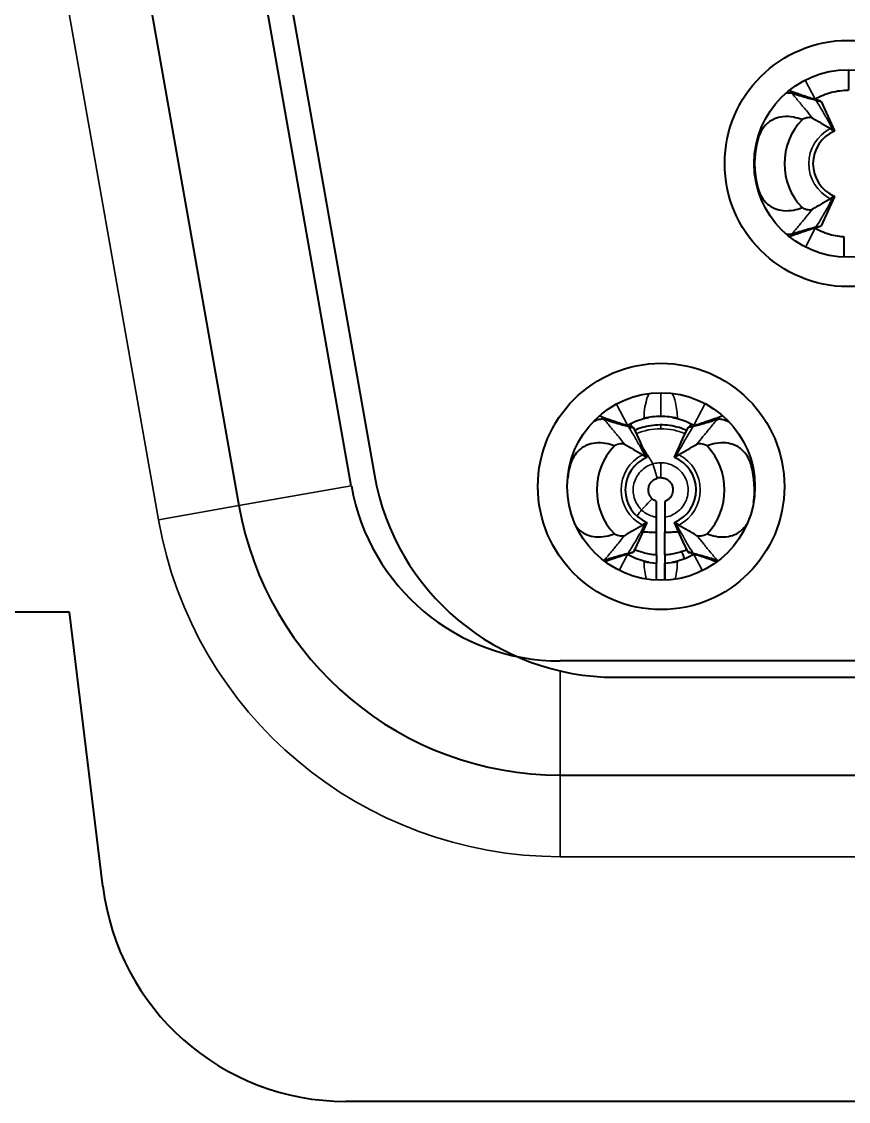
# Model space of a CAD drawing. Header units: millimetres. Extents: x 0 to 1682, y 0 to 1188.
# Drawn here: x 1328.15 to 1333.22, y 445.75 to 452.37 of the extents above; entities that cross this region are included whole.
import ezdxf

# ---------------------------------------------------------------- set-up
doc = ezdxf.new("R2010")
doc.units = ezdxf.units.MM
doc.header["$LTSCALE"] = 2
doc.layers.add('가시적인 것(ISO)', color=3, linetype='Continuous', lineweight=40)
doc.layers.add('가시적인 좁은 것(ISO)', color=3, linetype='Continuous', lineweight=35)

msp = doc.modelspace()

# ---------------------------------------------------------------- linework, layer by layer
at = {"layer": '가시적인 것(ISO)'}
for p, q in [((1330.1736, 449.5193), (1329.5565, 453.0193)), ((1328.8671, 452.8978), (1329.4843, 449.3978)), ((1329.7245, 452.9346), (1330.3152, 449.5846)), ((1333.219, 452.07), (1333.219, 451.9447)), ((1332.044, 449.0949), (1332.044, 449.2348)), ((1332.094, 449.0949), (1332.094, 449.2349)), ((1332.044, 449.0949), (1332.044, 449.0448)), ((1332.044, 448.9407), (1332.044, 449.0448)), ((1332.094, 448.9405), (1332.094, 449.0448)), ((1328.4465, 448.7451), (1324.5117, 448.7451)), ((1328.6512, 447.0638), (1328.4465, 448.7451)), ((1342.5496, 448.4451), (1331.4539, 448.4451)), ((1331.7924, 448.3451), (1342.211, 448.3451)), ((1331.4539, 447.7451), (1342.5496, 447.7451)), ((1343.8833, 445.7451), (1330.1402, 445.7451))]:
    msp.add_line(p, q, dxfattribs=at)
for centre, radius in [((1333.2167, 451.4951), 0.755), ((1333.2167, 451.4951), 0.575), ((1332.0717, 449.5151), 0.755), ((1332.0717, 449.5151), 0.575)]:
    msp.add_circle(centre, radius, dxfattribs=at)
for centre, radius, start, end in [((1333.219, 451.4941), 0.3916, 136.48076, 223.51972), ((1333.219, 451.4941), 0.2168, 113.21546, 246.78348), ((1333.219, 451.4941), 0.5744, 164.99313, 195.00725), ((1332.069, 449.4941), 0.45, 90, 103.17824), ((1332.069, 449.4941), 0.45, 76.82176, 90), ((1332.069, 449.4941), 0.3916, 136.48076, 223.51972), ((1332.069, 449.4941), 0.3916, 316.48075, 43.51972), ((1332.069, 449.4941), 0.5744, 164.99313, 173.22531), ((1332.069, 449.4941), 0.2168, 113.21546, 246.78348), ((1332.069, 449.4941), 0.2168, 293.21545, 66.78385), ((1332.069, 449.4941), 0.5744, 352.10978, 15.00725), ((1331.7924, 449.8451), 1.5, 190, 270), ((1331.4539, 449.7451), 1.3, 190, 270), ((1331.4539, 449.7451), 2, 190, 270), ((1332.069, 449.4941), 0.45, 256.82176, 266.81526), ((1332.069, 449.4941), 0.45, 273.18474, 283.17824), ((1330.1402, 447.2451), 1.5, 186.94098, 270)]:
    msp.add_arc(centre, radius, start, end, dxfattribs=at)
for centre, major_axis, ratio, start_param, end_param in [((1332.5959, 451.5634), (-0.463, -0.2959), 0.288484, 3.394771, 3.408064), ((1332.5753, 451.6593), (-0.4764, -0.2156), 0.090673, 3.19962, 3.25302), ((1332.5741, 451.4412), (-0.4848, 0.3124), 0.282261, 2.882487, 2.895488), ((1332.5754, 451.3289), (-0.4763, 0.2155), 0.090718, 3.030103, 3.083581), ((1331.4459, 449.5634), (-0.463, -0.2959), 0.288481, 3.394768, 3.408061), ((1331.4253, 449.6593), (-0.4764, -0.2156), 0.090673, 3.19962, 3.25302), ((1332.7127, 449.6594), (-0.4763, 0.2155), 0.09072, 6.171688, 6.225172), ((1332.7141, 449.5469), (-0.4849, 0.3125), 0.282241, 6.024104, 6.037106), ((1332.0691, 449.4922), (0.0022, -0.0768), 0.987445, 3.113519, 3.4016), ((1331.4241, 449.4412), (-0.4848, 0.3124), 0.282262, 2.882486, 2.895487), ((1331.4254, 449.3289), (-0.4763, 0.2155), 0.090718, 3.030103, 3.083581), ((1332.7128, 449.329), (-0.4764, -0.2156), 0.090678, 0.058025, 0.111435), ((1332.6892, 449.4226), (-0.46, -0.2936), 0.289372, 0.254197, 0.267539)]:
    msp.add_ellipse(centre, major_axis=major_axis, ratio=ratio, start_param=start_param, end_param=end_param, dxfattribs=at)
for points, knots in [([(1332.8358, 451.9258), (1332.841, 451.9272), (1332.8459, 451.9281), (1332.8589, 451.9296), (1332.8661, 451.9291), (1332.8718, 451.9273)], [-0.009302568, -0.009302568, -0.009302568, -0.009302568, -0.006071666, -0.006071666, -0.000001, -0.000001, -0.000001, -0.000001]), ([(1333.0466, 451.8783), (1333.0229, 451.8845), (1333.0013, 451.891), (1332.9615, 451.9038), (1332.9411, 451.9107), (1332.899, 451.9254), (1332.8765, 451.9336), (1332.8547, 451.9418)], [0.000001, 0.000001, 0.000001, 0.000001, 0.0588699, 0.0588699, 0.1213777, 0.1213777, 0.192838, 0.192838, 0.192838, 0.192838]), ([(1332.8718, 451.9273), (1332.8953, 451.9197), (1332.9204, 451.9118), (1332.9577, 451.9008), (1332.9701, 451.8973), (1332.9944, 451.8906), (1333.0072, 451.8872), (1333.0201, 451.884)], [0.000001, 0.000001, 0.000001, 0.000001, 0.02510025, 0.02510025, 0.03680794, 0.03680794, 0.04760817, 0.04760817, 0.04760817, 0.04760817]), ([(1333.015, 451.8901), (1333.0313, 451.8995), (1333.0481, 451.9076), (1333.0649, 451.9145), (1333.0818, 451.9214), (1333.0988, 451.927), (1333.1159, 451.9315), (1333.133, 451.9359), (1333.1502, 451.9392), (1333.1674, 451.9414), (1333.1846, 451.9436), (1333.2019, 451.9447), (1333.219, 451.9447)], [0, 0, 0, 0, 0.25, 0.25, 0.25, 0.5, 0.5, 0.5, 0.75, 0.75, 0.75, 1, 1, 1, 1]), ([(1333.0228, 451.8833), (1333.0432, 451.8777), (1333.0526, 451.8743), (1333.0509, 451.8762), (1333.0505, 451.8765), (1333.0498, 451.877)], [0.000001, 0.000001, 0.000001, 0.000001, 0.01769583, 0.01769583, 0.02027831, 0.02027831, 0.02027831, 0.02027831]), ([(1332.9351, 451.7638), (1332.918, 451.7704), (1332.9001, 451.7756), (1332.8608, 451.7825), (1332.8391, 451.7837), (1332.8001, 451.7794), (1332.783, 451.7752), (1332.7561, 451.7638), (1332.7461, 451.7584), (1332.7273, 451.7453), (1332.7186, 451.7379), (1332.6986, 451.7166), (1332.6886, 451.702), (1332.6736, 451.6722), (1332.6682, 451.6577), (1332.6642, 451.6428)], [0.000001, 0.000001, 0.000001, 0.000001, 0.00626223, 0.00626223, 0.01343841, 0.01343841, 0.01913464, 0.01913464, 0.02272973, 0.02272973, 0.02626393, 0.02626393, 0.03167014, 0.03167014, 0.03630667, 0.03630667, 0.03630667, 0.03630667]), ([(1332.999, 451.7728), (1332.9924, 451.7764), (1332.9829, 451.7776), (1332.9606, 451.7743), (1332.9484, 451.7704), (1332.9351, 451.7638)], [0.000001, 0.000001, 0.000001, 0.000001, 0.00832328, 0.00832328, 0.01574209, 0.01574209, 0.01574209, 0.01574209]), ([(1332.999, 451.7728), (1333.0169, 451.763), (1333.035, 451.7527), (1333.0726, 451.7309), (1333.0902, 451.7208), (1333.108, 451.7094)], [0.000001, 0.000001, 0.000001, 0.000001, 0.02267265, 0.02267265, 0.04797339, 0.04797339, 0.04797339, 0.04797339]), ([(1333.108, 451.7094), (1333.1109, 451.7075), (1333.1137, 451.7059), (1333.119, 451.703), (1333.1216, 451.7017), (1333.124, 451.7007)], [-0.007255096, -0.007255096, -0.007255096, -0.007255096, -0.003632959, -0.003632959, -0.000001, -0.000001, -0.000001, -0.000001]), ([(1333.1339, 451.6935), (1333.1348, 451.6941), (1333.1344, 451.695), (1333.1327, 451.6962), (1333.1311, 451.6975), (1333.1282, 451.699), (1333.124, 451.7007)], [0, 0, 0, 0, 0.5, 0.5, 0.5, 1, 1, 1, 1]), ([(1332.6642, 451.3454), (1332.6685, 451.3295), (1332.6743, 451.3141), (1332.6899, 451.2842), (1332.6998, 451.2701), (1332.7196, 451.2495), (1332.7283, 451.2421), (1332.7471, 451.2292), (1332.7572, 451.2238), (1332.7846, 451.2125), (1332.8022, 451.2084), (1332.8411, 451.2046), (1332.8624, 451.2059), (1332.9008, 451.2129), (1332.9183, 451.218), (1332.9351, 451.2244)], [0.000001, 0.000001, 0.000001, 0.000001, 0.00492376, 0.00492376, 0.01016888, 0.01016888, 0.01366516, 0.01366516, 0.01727295, 0.01727295, 0.02310028, 0.02310028, 0.0300965, 0.0300965, 0.03622826, 0.03622826, 0.03622826, 0.03622826]), ([(1333.124, 451.2875), (1333.1216, 451.2865), (1333.119, 451.2852), (1333.1137, 451.2823), (1333.1109, 451.2807), (1333.108, 451.2788)], [-0.007253637, -0.007253637, -0.007253637, -0.007253637, -0.003622384, -0.003622384, -0.000001, -0.000001, -0.000001, -0.000001]), ([(1333.124, 451.2875), (1333.1282, 451.2892), (1333.1311, 451.2907), (1333.1327, 451.292), (1333.1344, 451.2932), (1333.1348, 451.2941), (1333.1339, 451.2947)], [0, 0, 0, 0, 0.5, 0.5, 0.5, 1, 1, 1, 1]), ([(1332.9351, 451.2244), (1332.9483, 451.2179), (1332.9605, 451.214), (1332.9828, 451.2106), (1332.9924, 451.2118), (1332.999, 451.2154)], [0.000001, 0.000001, 0.000001, 0.000001, 0.00737626, 0.00737626, 0.01570945, 0.01570945, 0.01570945, 0.01570945]), ([(1333.108, 451.2788), (1333.0903, 451.2675), (1333.0725, 451.2573), (1333.0351, 451.2355), (1333.017, 451.2252), (1332.999, 451.2154)], [0.000001, 0.000001, 0.000001, 0.000001, 0.02202179, 0.02202179, 0.04195434, 0.04195434, 0.04195434, 0.04195434]), ([(1332.8563, 451.047), (1332.8777, 451.055), (1332.8997, 451.063), (1332.9412, 451.0776), (1332.9616, 451.0845), (1333.0014, 451.0972), (1333.023, 451.1037), (1333.0466, 451.1099)], [0.06425, 0.06425, 0.06425, 0.06425, 0.1360095, 0.1360095, 0.2001654, 0.2001654, 0.2604816, 0.2604816, 0.2604816, 0.2604816]), ([(1333.0201, 451.1042), (1333.0072, 451.101), (1332.9945, 451.0976), (1332.9702, 451.0909), (1332.9579, 451.0874), (1332.9205, 451.0764), (1332.8954, 451.0686), (1332.8718, 451.061)], [0.000001, 0.000001, 0.000001, 0.000001, 0.01087239, 0.01087239, 0.02267253, 0.02267253, 0.04807062, 0.04807062, 0.04807062, 0.04807062]), ([(1333.1941, 451.0443), (1333.1852, 451.0448), (1333.1763, 451.0456), (1333.1674, 451.0468), (1333.1501, 451.049), (1333.133, 451.0523), (1333.1159, 451.0567), (1333.0988, 451.0612), (1333.0818, 451.0668), (1333.0649, 451.0737), (1333.0481, 451.0806), (1333.0313, 451.0887), (1333.015, 451.0981)], [0.0000003, 0.0000003, 0.0000003, 0.0000003, 0.146665, 0.146665, 0.146665, 0.43111, 0.43111, 0.43111, 0.715555, 0.715555, 0.715555, 1, 1, 1, 1]), ([(1333.0228, 451.1049), (1333.0432, 451.1106), (1333.0526, 451.1139), (1333.0509, 451.112), (1333.0505, 451.1117), (1333.0498, 451.1112)], [-0.02032757, -0.02032757, -0.02032757, -0.02032757, -0.00261135, -0.00261135, -0.000001, -0.000001, -0.000001, -0.000001]), ([(1332.8718, 451.061), (1332.866, 451.0591), (1332.8588, 451.0586), (1332.8467, 451.06), (1332.8429, 451.0607), (1332.8389, 451.0617)], [-0.04812161, -0.04812161, -0.04812161, -0.04812161, -0.042003663, -0.042003663, -0.03943709, -0.03943709, -0.03943709, -0.03943709]), ([(1333.194, 450.9205), (1333.194, 450.94), (1333.1941, 450.9816), (1333.194, 451.0226), (1333.194, 451.0442)], [0.374824, 0.374824, 0.374824, 0.374824, 0.6666667, 0.9999916, 0.9999916, 0.9999916, 0.9999916]), ([(1331.6598, 449.9163), (1331.6631, 449.9177), (1331.6663, 449.9191), (1331.6809, 449.9249), (1331.6913, 449.9276), (1331.7089, 449.9296), (1331.7161, 449.9291), (1331.7218, 449.9273)], [-0.01429231, -0.01429231, -0.01429231, -0.01429231, -0.0125463, -0.0125463, -0.00607167, -0.00607167, -0.000001, -0.000001, -0.000001, -0.000001]), ([(1331.8966, 449.8783), (1331.8729, 449.8845), (1331.8513, 449.891), (1331.8115, 449.9038), (1331.7911, 449.9107), (1331.7446, 449.927), (1331.7176, 449.9369), (1331.6918, 449.9467)], [0.000001, 0.000001, 0.000001, 0.000001, 0.0588699, 0.0588699, 0.1213777, 0.1213777, 0.2070436, 0.2070436, 0.2070436, 0.2070436]), ([(1331.7218, 449.9273), (1331.7453, 449.9197), (1331.7704, 449.9118), (1331.8077, 449.9008), (1331.8201, 449.8973), (1331.8444, 449.8906), (1331.8572, 449.8872), (1331.8701, 449.884)], [0.000001, 0.000001, 0.000001, 0.000001, 0.02510025, 0.02510025, 0.03680794, 0.03680794, 0.04760817, 0.04760817, 0.04760817, 0.04760817]), ([(1331.865, 449.8901), (1331.8813, 449.8995), (1331.8981, 449.9076), (1331.9149, 449.9145), (1331.9318, 449.9214), (1331.9488, 449.927), (1331.9659, 449.9315), (1331.976, 449.9341), (1331.9861, 449.9363), (1331.9962, 449.9382)], [0, 0, 0, 0, 0.25, 0.25, 0.25, 0.5, 0.5, 0.5, 0.6474893, 0.6474893, 0.6474893, 0.6474893]), ([(1331.9086, 449.8605), (1331.9383, 449.8735), (1331.9716, 449.8839), (1332.0465, 449.8953), (1332.0847, 449.8956), (1332.1665, 449.8846), (1332.2027, 449.8723), (1332.2295, 449.8605)], [0.00074803, 0.00074803, 0.00074803, 0.00074803, 0.01038667, 0.01038667, 0.01998416, 0.01998416, 0.03136891, 0.03136891, 0.03136891, 0.03136891]), ([(1332.1419, 449.9382), (1332.152, 449.9363), (1332.1621, 449.9341), (1332.1722, 449.9315), (1332.1893, 449.927), (1332.2063, 449.9214), (1332.2232, 449.9145), (1332.24, 449.9076), (1332.2568, 449.8995), (1332.2731, 449.8901)], [0.3524805, 0.3524805, 0.3524805, 0.3524805, 0.5, 0.5, 0.5, 0.75, 0.75, 0.75, 1, 1, 1, 1]), ([(1332.45, 449.9481), (1332.4231, 449.9379), (1332.3948, 449.9274), (1332.347, 449.9107), (1332.3265, 449.9038), (1332.2867, 449.891), (1332.2651, 449.8845), (1332.2415, 449.8783)], [0.0435794, 0.0435794, 0.0435794, 0.0435794, 0.135923, 0.135923, 0.2001231, 0.2001231, 0.2605456, 0.2605456, 0.2605456, 0.2605456]), ([(1332.268, 449.884), (1332.2809, 449.8872), (1332.2936, 449.8906), (1332.3179, 449.8973), (1332.3302, 449.9008), (1332.3676, 449.9118), (1332.3927, 449.9196), (1332.4163, 449.9273)], [0.000001, 0.000001, 0.000001, 0.000001, 0.01087287, 0.01087287, 0.02267328, 0.02267328, 0.04807128, 0.04807128, 0.04807128, 0.04807128]), ([(1332.4163, 449.9273), (1332.4221, 449.9291), (1332.4293, 449.9296), (1332.447, 449.9275), (1332.4575, 449.9248), (1332.4753, 449.9177), (1332.4818, 449.9147), (1332.4885, 449.9112)], [-0.04812161, -0.04812161, -0.04812161, -0.04812161, -0.04200366, -0.04200366, -0.035477, -0.035477, -0.03198349, -0.03198349, -0.03198349, -0.03198349]), ([(1331.8728, 449.8833), (1331.8932, 449.8777), (1331.9026, 449.8743), (1331.9009, 449.8762), (1331.9005, 449.8765), (1331.8998, 449.877)], [0.000001, 0.000001, 0.000001, 0.000001, 0.01769583, 0.01769583, 0.02027831, 0.02027831, 0.02027831, 0.02027831]), ([(1332.2653, 449.8833), (1332.2449, 449.8777), (1332.2355, 449.8744), (1332.2372, 449.8762), (1332.2376, 449.8765), (1332.2383, 449.877)], [-0.02032758, -0.02032758, -0.02032758, -0.02032758, -0.00261133, -0.00261133, -0.000001, -0.000001, -0.000001, -0.000001]), ([(1331.7851, 449.7638), (1331.768, 449.7704), (1331.7501, 449.7756), (1331.7108, 449.7825), (1331.6891, 449.7837), (1331.6501, 449.7794), (1331.633, 449.7752), (1331.6061, 449.7638), (1331.5961, 449.7584), (1331.5773, 449.7453), (1331.5686, 449.7379), (1331.5486, 449.7166), (1331.5386, 449.702), (1331.5236, 449.6722), (1331.5182, 449.6577), (1331.5142, 449.6428)], [0.000001, 0.000001, 0.000001, 0.000001, 0.00626223, 0.00626223, 0.01343841, 0.01343841, 0.01913464, 0.01913464, 0.02272973, 0.02272973, 0.02626393, 0.02626393, 0.03167014, 0.03167014, 0.03630667, 0.03630667, 0.03630667, 0.03630667]), ([(1331.849, 449.7728), (1331.8424, 449.7764), (1331.8329, 449.7776), (1331.8106, 449.7743), (1331.7984, 449.7704), (1331.7851, 449.7638)], [0.000001, 0.000001, 0.000001, 0.000001, 0.00832328, 0.00832328, 0.01574209, 0.01574209, 0.01574209, 0.01574209]), ([(1331.849, 449.7728), (1331.8669, 449.763), (1331.885, 449.7527), (1331.9226, 449.7309), (1331.9402, 449.7208), (1331.958, 449.7094)], [0.000001, 0.000001, 0.000001, 0.000001, 0.02267265, 0.02267265, 0.04797339, 0.04797339, 0.04797339, 0.04797339]), ([(1332.1801, 449.7094), (1332.1978, 449.7207), (1332.2156, 449.731), (1332.253, 449.7527), (1332.2711, 449.763), (1332.2891, 449.7728)], [0.000001, 0.000001, 0.000001, 0.000001, 0.02202225, 0.02202225, 0.04195247, 0.04195247, 0.04195247, 0.04195247]), ([(1332.353, 449.7638), (1332.3398, 449.7704), (1332.3276, 449.7742), (1332.3053, 449.7776), (1332.2957, 449.7765), (1332.2891, 449.7728)], [0.000001, 0.000001, 0.000001, 0.000001, 0.00737627, 0.00737627, 0.01570949, 0.01570949, 0.01570949, 0.01570949]), ([(1332.6239, 449.6428), (1332.6196, 449.6586), (1332.6139, 449.6739), (1332.5984, 449.7038), (1332.5884, 449.718), (1332.5686, 449.7386), (1332.56, 449.746), (1332.5411, 449.7589), (1332.5311, 449.7643), (1332.5037, 449.7757), (1332.4862, 449.7798), (1332.4473, 449.7837), (1332.4259, 449.7824), (1332.3874, 449.7754), (1332.3699, 449.7703), (1332.353, 449.7638)], [0.000001, 0.000001, 0.000001, 0.000001, 0.00488809, 0.00488809, 0.01015041, 0.01015041, 0.01364946, 0.01364946, 0.01725329, 0.01725329, 0.02305912, 0.02305912, 0.03007931, 0.03007931, 0.03622793, 0.03622793, 0.03622793, 0.03622793]), ([(1331.958, 449.7094), (1331.9609, 449.7075), (1331.9637, 449.7059), (1331.969, 449.703), (1331.9716, 449.7017), (1331.974, 449.7007)], [-0.007255096, -0.007255096, -0.007255096, -0.007255096, -0.003632959, -0.003632959, -0.000001, -0.000001, -0.000001, -0.000001]), ([(1331.9839, 449.6935), (1331.9848, 449.6941), (1331.9844, 449.695), (1331.9827, 449.6962), (1331.9811, 449.6975), (1331.9782, 449.699), (1331.974, 449.7007)], [0, 0, 0, 0, 0.5, 0.5, 0.5, 1, 1, 1, 1]), ([(1332.1641, 449.7007), (1332.1599, 449.699), (1332.157, 449.6975), (1332.1554, 449.6962), (1332.1537, 449.695), (1332.1533, 449.6941), (1332.1542, 449.6935)], [0, 0, 0, 0, 0.5, 0.5, 0.5, 1, 1, 1, 1]), ([(1332.1641, 449.7007), (1332.1665, 449.7017), (1332.1691, 449.703), (1332.1744, 449.7059), (1332.1772, 449.7075), (1332.1801, 449.7094)], [-0.007254423, -0.007254423, -0.007254423, -0.007254423, -0.003622775, -0.003622775, -0.000001, -0.000001, -0.000001, -0.000001]), ([(1332.0171, 449.44), (1332.0124, 449.4445), (1332.0083, 449.4496), (1332.005, 449.4552), (1332.0016, 449.4607), (1331.9989, 449.4668), (1331.9971, 449.473), (1331.9952, 449.4793), (1331.9942, 449.4857), (1331.9941, 449.4922), (1331.9939, 449.4987), (1331.9946, 449.5052), (1331.9961, 449.5116), (1331.9976, 449.5179), (1332, 449.524), (1332.003, 449.5297), (1332.0061, 449.5354), (1332.01, 449.5408), (1332.0144, 449.5455), (1332.0189, 449.5503), (1332.0241, 449.5545), (1332.0296, 449.5579), (1332.0352, 449.5614), (1332.0412, 449.5641), (1332.0475, 449.5659)], [0, 0, 0, 0, 0.125, 0.125, 0.125, 0.25, 0.25, 0.25, 0.375, 0.375, 0.375, 0.5, 0.5, 0.5, 0.625, 0.625, 0.625, 0.75, 0.75, 0.75, 0.875, 0.875, 0.875, 0.9999979, 0.9999979, 0.9999979, 0.9999979]), ([(1332.069, 449.5691), (1332.0735, 449.5691), (1332.078, 449.5687), (1332.0824, 449.5679), (1332.0843, 449.5676), (1332.0861, 449.5672), (1332.0879, 449.5667), (1332.0918, 449.5657), (1332.0956, 449.5644), (1332.0992, 449.5628), (1332.1014, 449.5618), (1332.1036, 449.5607), (1332.1057, 449.5596), (1332.1087, 449.5579), (1332.1116, 449.556), (1332.1143, 449.5539), (1332.1167, 449.5521), (1332.1189, 449.5502), (1332.121, 449.5482), (1332.1231, 449.5462), (1332.1251, 449.544), (1332.127, 449.5417), (1332.1292, 449.5391), (1332.1312, 449.5363), (1332.133, 449.5333), (1332.1342, 449.5313), (1332.1354, 449.5292), (1332.1364, 449.527), (1332.1382, 449.5234), (1332.1397, 449.5197), (1332.1408, 449.5159), (1332.1414, 449.5141), (1332.1418, 449.5123), (1332.1423, 449.5104), (1332.1432, 449.506), (1332.1438, 449.5016), (1332.144, 449.4971), (1332.144, 449.4958), (1332.1441, 449.4944), (1332.144, 449.4931), (1332.144, 449.4881), (1332.1434, 449.4831), (1332.1423, 449.4782), (1332.1422, 449.4774), (1332.142, 449.4766), (1332.1418, 449.4758), (1332.1404, 449.4705), (1332.1385, 449.4653), (1332.136, 449.4603), (1332.1331, 449.4547), (1332.1296, 449.4493), (1332.1254, 449.4446), (1332.1216, 449.4403), (1332.1174, 449.4365), (1332.1129, 449.4332), (1332.1123, 449.4328), (1332.1117, 449.4324), (1332.1111, 449.432), (1332.1068, 449.4291), (1332.1023, 449.4267), (1332.0976, 449.4248), (1332.0964, 449.4243), (1332.0952, 449.4238), (1332.094, 449.4234)], [0, 0, 0, 0, 0.064029, 0.064029, 0.064029, 0.090909, 0.090909, 0.090909, 0.147575, 0.147575, 0.147575, 0.181818, 0.181818, 0.181818, 0.230906, 0.230906, 0.230906, 0.272727, 0.272727, 0.272727, 0.31446, 0.31446, 0.31446, 0.363636, 0.363636, 0.363636, 0.397788, 0.397788, 0.397788, 0.454545, 0.454545, 0.454545, 0.481311, 0.481311, 0.481311, 0.545455, 0.545455, 0.545455, 0.564756, 0.564756, 0.564756, 0.636364, 0.636364, 0.636364, 0.648191, 0.648191, 0.648191, 0.727273, 0.727273, 0.727273, 0.818182, 0.818182, 0.818182, 0.898575, 0.898575, 0.898575, 0.909091, 0.909091, 0.909091, 0.981969, 0.981969, 0.981969, 1, 1, 1, 1]), ([(1332.044, 449.4234), (1332.0389, 449.4252), (1332.0292, 449.4299), (1332.0209, 449.4364), (1332.0171, 449.44)], [0.0000005, 0.0000005, 0.0000005, 0.0000005, 0.5, 0.999989, 0.999989, 0.999989, 0.999989]), ([(1332.044, 449.3262), (1332.044, 449.3571), (1332.044, 449.3815), (1332.044, 449.4146), (1332.044, 449.4234), (1332.044, 449.4234)], [-0.0283629, -0.0283629, -0.0283629, -0.0283629, -0.01405808, -0.01405808, -0.000001, -0.000001, -0.000001, -0.000001]), ([(1332.094, 449.4234), (1332.094, 449.4234), (1332.094, 449.4146), (1332.094, 449.3816), (1332.094, 449.3572), (1332.094, 449.3263)], [-0.0282305, -0.0282305, -0.0282305, -0.0282305, -0.01423903, -0.01423903, -0.0000015, -0.0000015, -0.0000015, -0.0000015]), ([(1331.5524, 449.2682), (1331.5554, 449.2646), (1331.5585, 449.2611), (1331.5696, 449.2495), (1331.5783, 449.2421), (1331.5971, 449.2292), (1331.6072, 449.2238), (1331.6346, 449.2125), (1331.6522, 449.2084), (1331.6911, 449.2046), (1331.7124, 449.2059), (1331.7508, 449.2129), (1331.7683, 449.218), (1331.7851, 449.2244)], [0.00873439, 0.00873439, 0.00873439, 0.00873439, 0.01016888, 0.01016888, 0.01366516, 0.01366516, 0.01727295, 0.01727295, 0.02310028, 0.02310028, 0.0300965, 0.0300965, 0.03622826, 0.03622826, 0.03622826, 0.03622826]), ([(1331.958, 449.2788), (1331.9403, 449.2675), (1331.9225, 449.2573), (1331.8851, 449.2355), (1331.867, 449.2252), (1331.849, 449.2154)], [0.000001, 0.000001, 0.000001, 0.000001, 0.02202179, 0.02202179, 0.04195434, 0.04195434, 0.04195434, 0.04195434]), ([(1331.974, 449.2875), (1331.9716, 449.2865), (1331.969, 449.2852), (1331.9637, 449.2823), (1331.9609, 449.2807), (1331.958, 449.2788)], [-0.007253637, -0.007253637, -0.007253637, -0.007253637, -0.003622384, -0.003622384, -0.000001, -0.000001, -0.000001, -0.000001]), ([(1331.9587, 449.2361), (1331.9716, 449.2363), (1331.985, 449.236), (1332.0136, 449.2353), (1332.0287, 449.2349), (1332.044, 449.2348)], [0.017214595, 0.017214595, 0.017214595, 0.017214595, 0.021507398, 0.021507398, 0.026103666, 0.026103666, 0.026103666, 0.026103666]), ([(1331.974, 449.2875), (1331.9782, 449.2892), (1331.9811, 449.2907), (1331.9827, 449.292), (1331.9844, 449.2932), (1331.9848, 449.2941), (1331.9839, 449.2947)], [0, 0, 0, 0, 0.5, 0.5, 0.5, 1, 1, 1, 1]), ([(1332.094, 449.2349), (1332.1028, 449.235), (1332.1115, 449.2352), (1332.1307, 449.2356), (1332.1411, 449.2359), (1332.1608, 449.2363), (1332.1702, 449.2364), (1332.1793, 449.2364)], [0.000001, 0.000001, 0.000001, 0.000001, 0.002645454, 0.002645454, 0.005867942, 0.005867942, 0.008896239, 0.008896239, 0.008896239, 0.008896239]), ([(1332.1542, 449.2947), (1332.1533, 449.2941), (1332.1537, 449.2932), (1332.1554, 449.292), (1332.157, 449.2907), (1332.1599, 449.2892), (1332.1641, 449.2875)], [0, 0, 0, 0, 0.5, 0.5, 0.5, 1, 1, 1, 1]), ([(1332.1801, 449.2788), (1332.1772, 449.2807), (1332.1744, 449.2823), (1332.1691, 449.2852), (1332.1665, 449.2865), (1332.1641, 449.2875)], [-0.007255314, -0.007255314, -0.007255314, -0.007255314, -0.003633065, -0.003633065, -0.000001, -0.000001, -0.000001, -0.000001]), ([(1332.2891, 449.2154), (1332.2712, 449.2252), (1332.2531, 449.2355), (1332.2155, 449.2573), (1332.1979, 449.2675), (1332.1801, 449.2788)], [0.000001, 0.000001, 0.000001, 0.000001, 0.02266577, 0.02266577, 0.04797204, 0.04797204, 0.04797204, 0.04797204]), ([(1332.353, 449.2244), (1332.3701, 449.2178), (1332.388, 449.2127), (1332.4273, 449.2057), (1332.449, 449.2045), (1332.488, 449.2088), (1332.5051, 449.213), (1332.532, 449.2244), (1332.542, 449.2299), (1332.5608, 449.2429), (1332.5694, 449.2504), (1332.5863, 449.2682), (1332.5941, 449.2787), (1332.6009, 449.29)], [0.000001, 0.000001, 0.000001, 0.000001, 0.00626235, 0.00626235, 0.0134386, 0.0134386, 0.01913477, 0.01913477, 0.02272976, 0.02272976, 0.0262638, 0.0262638, 0.03025485, 0.03025485, 0.03025485, 0.03025485]), ([(1331.7851, 449.2244), (1331.7983, 449.2179), (1331.8105, 449.214), (1331.8328, 449.2106), (1331.8424, 449.2118), (1331.849, 449.2154)], [0.000001, 0.000001, 0.000001, 0.000001, 0.00737626, 0.00737626, 0.01570945, 0.01570945, 0.01570945, 0.01570945]), ([(1332.2891, 449.2154), (1332.2957, 449.2118), (1332.3052, 449.2106), (1332.3275, 449.214), (1332.3397, 449.2178), (1332.353, 449.2244)], [0.000001, 0.000001, 0.000001, 0.000001, 0.00832329, 0.00832329, 0.01574211, 0.01574211, 0.01574211, 0.01574211]), ([(1331.8701, 449.1042), (1331.8572, 449.101), (1331.8445, 449.0976), (1331.8202, 449.0909), (1331.8079, 449.0874), (1331.7705, 449.0764), (1331.7454, 449.0686), (1331.7218, 449.061)], [0.000001, 0.000001, 0.000001, 0.000001, 0.01087239, 0.01087239, 0.02267253, 0.02267253, 0.04807062, 0.04807062, 0.04807062, 0.04807062]), ([(1331.7271, 449.0548), (1331.7418, 449.0602), (1331.7567, 449.0655), (1331.7912, 449.0776), (1331.8116, 449.0845), (1331.8514, 449.0972), (1331.873, 449.1037), (1331.8966, 449.1099)], [0.0873718, 0.0873718, 0.0873718, 0.0873718, 0.1360095, 0.1360095, 0.2001654, 0.2001654, 0.2604816, 0.2604816, 0.2604816, 0.2604816]), ([(1331.8728, 449.1049), (1331.8932, 449.1106), (1331.9026, 449.1139), (1331.9009, 449.112), (1331.9005, 449.1117), (1331.8998, 449.1112)], [-0.02032757, -0.02032757, -0.02032757, -0.02032757, -0.00261135, -0.00261135, -0.000001, -0.000001, -0.000001, -0.000001]), ([(1332.044, 449.0949), (1332.0153, 449.0967), (1331.9868, 449.1016), (1331.9394, 449.1151), (1331.9225, 449.1216), (1331.9086, 449.1277)], [0.000001, 0.000001, 0.000001, 0.000001, 0.00863494, 0.00863494, 0.01473932, 0.01473932, 0.01473932, 0.01473932]), ([(1332.1984, 449.1156), (1332.1872, 449.1118), (1332.1643, 449.1051), (1332.1294, 449.0982), (1332.1059, 449.0956), (1332.094, 449.0949)], [0.0000018, 0.0000018, 0.0000018, 0.0000018, 0.3333334, 0.6666667, 1, 1, 1, 1]), ([(1332.218, 449.0716), (1332.215, 449.0771), (1332.2092, 449.0883), (1332.2025, 449.1031), (1332.1995, 449.1117), (1332.1984, 449.1156)], [0.0448363, 0.0448363, 0.0448363, 0.0448363, 0.3333333, 0.6666667, 0.9998988, 0.9998988, 0.9998988, 0.9998988]), ([(1332.2653, 449.1049), (1332.2449, 449.1106), (1332.2355, 449.1139), (1332.2372, 449.112), (1332.2376, 449.1117), (1332.2383, 449.1112)], [0.000001, 0.000001, 0.000001, 0.000001, 0.01769584, 0.01769584, 0.02027831, 0.02027831, 0.02027831, 0.02027831]), ([(1332.2415, 449.1099), (1332.2652, 449.1037), (1332.2868, 449.0972), (1332.3266, 449.0844), (1332.347, 449.0775), (1332.3827, 449.0651), (1332.3987, 449.0593), (1332.4146, 449.0534)], [0.000001, 0.000001, 0.000001, 0.000001, 0.0588726, 0.0588726, 0.1213808, 0.1213808, 0.172457, 0.172457, 0.172457, 0.172457]), ([(1332.4163, 449.061), (1332.3928, 449.0686), (1332.3677, 449.0764), (1332.3304, 449.0874), (1332.318, 449.0909), (1332.2937, 449.0976), (1332.2809, 449.101), (1332.268, 449.1042)], [0.000001, 0.000001, 0.000001, 0.000001, 0.02510087, 0.02510087, 0.0368086, 0.0368086, 0.04760889, 0.04760889, 0.04760889, 0.04760889]), ([(1331.9962, 449.05), (1331.9861, 449.0519), (1331.976, 449.0541), (1331.9659, 449.0567), (1331.9488, 449.0612), (1331.9318, 449.0668), (1331.9149, 449.0737), (1331.8981, 449.0806), (1331.8813, 449.0887), (1331.865, 449.0981)], [0.2633685, 0.2633685, 0.2633685, 0.2633685, 0.43111, 0.43111, 0.43111, 0.715555, 0.715555, 0.715555, 1, 1, 1, 1]), ([(1332.044, 448.9407), (1332.044, 448.9534), (1332.0441, 448.9882), (1332.044, 449.0226), (1332.044, 449.0442)], [0.4757893, 0.4757893, 0.4757893, 0.4757893, 0.6666667, 0.9999916, 0.9999916, 0.9999916, 0.9999916]), ([(1332.094, 449.0949), (1332.094, 449.0901), (1332.094, 449.08), (1332.094, 449.0638), (1332.094, 449.0518), (1332.094, 449.0453), (1332.094, 449.0448)], [0, 0, 0, 0, 0.125, 0.25, 0.375, 0.3853845, 0.3853845, 0.3853845, 0.3853845]), ([(1332.094, 449.0442), (1332.0941, 449.0226), (1332.094, 448.9881), (1332.094, 448.9533), (1332.094, 448.9405)], [0.0000084, 0.0000084, 0.0000084, 0.0000084, 0.3333333, 0.5253847, 0.5253847, 0.5253847, 0.5253847]), ([(1332.2731, 449.0981), (1332.2568, 449.0887), (1332.24, 449.0806), (1332.2232, 449.0737), (1332.2063, 449.0668), (1332.1892, 449.0612), (1332.1722, 449.0567), (1332.1621, 449.0541), (1332.152, 449.0519), (1332.1419, 449.05)], [0, 0, 0, 0, 0.2844503, 0.2844503, 0.2844503, 0.5689005, 0.5689005, 0.5689005, 0.7366104, 0.7366104, 0.7366104, 0.7366104])]:
    msp.add_open_spline(points, degree=3, knots=knots, dxfattribs=at)
for points in [[(1333.0116, 451.8881), (1333.0127, 451.8887), (1333.0138, 451.8894), (1333.015, 451.8901)], [(1333.0513, 451.8758), (1333.0798, 451.8162), (1333.1074, 451.7558), (1333.1343, 451.6946)], [(1333.1339, 451.6935), (1333.1338, 451.6934), (1333.1337, 451.6934), (1333.1336, 451.6933)], [(1333.1343, 451.2936), (1333.1074, 451.2324), (1333.0798, 451.172), (1333.0513, 451.1124)], [(1333.1339, 451.2947), (1333.1338, 451.2948), (1333.1337, 451.2948), (1333.1336, 451.2949)], [(1333.015, 451.0981), (1333.0138, 451.0988), (1333.0127, 451.0995), (1333.0116, 451.1001)], [(1331.8616, 449.8881), (1331.8627, 449.8887), (1331.8638, 449.8894), (1331.865, 449.8901)], [(1331.9013, 449.8758), (1331.9298, 449.8162), (1331.9574, 449.7558), (1331.9843, 449.6946)], [(1332.1538, 449.6946), (1332.1807, 449.7558), (1332.2083, 449.8162), (1332.2368, 449.8758)], [(1332.2731, 449.8901), (1332.2743, 449.8894), (1332.2754, 449.8887), (1332.2765, 449.8881)], [(1331.9839, 449.6935), (1331.9838, 449.6934), (1331.9837, 449.6934), (1331.9836, 449.6933)], [(1332.1542, 449.6935), (1332.1543, 449.6934), (1332.1544, 449.6934), (1332.1545, 449.6933)], [(1332.044, 449.2348), (1332.044, 449.2504), (1332.044, 449.2813), (1332.044, 449.3114), (1332.044, 449.3262)], [(1332.094, 449.3263), (1332.094, 449.312), (1332.094, 449.2824), (1332.094, 449.251), (1332.094, 449.2349)], [(1331.9843, 449.2936), (1331.9574, 449.2324), (1331.9298, 449.172), (1331.9013, 449.1124)], [(1331.9839, 449.2947), (1331.9838, 449.2948), (1331.9837, 449.2948), (1331.9836, 449.2949)], [(1332.2368, 449.1124), (1332.2083, 449.172), (1332.1807, 449.2324), (1332.1538, 449.2936)], [(1332.1542, 449.2947), (1332.1543, 449.2948), (1332.1544, 449.2948), (1332.1545, 449.2949)], [(1331.865, 449.0981), (1331.8638, 449.0988), (1331.8627, 449.0995), (1331.8616, 449.1001)], [(1332.2295, 449.1277), (1332.2193, 449.1232), (1332.209, 449.1192), (1332.1984, 449.1156)], [(1332.2765, 449.1001), (1332.2754, 449.0995), (1332.2743, 449.0988), (1332.2731, 449.0981)], [(1331.7218, 449.061), (1331.7211, 449.0607), (1331.7204, 449.0606), (1331.7198, 449.0604)], [(1332.0441, 449.0443), (1332.0441, 449.0443), (1332.0441, 449.0443), (1332.044, 449.0443)], [(1332.094, 449.0443), (1332.094, 449.0443), (1332.094, 449.0443), (1332.094, 449.0443)], [(1332.4227, 449.0595), (1332.4204, 449.0599), (1332.4183, 449.0603), (1332.4163, 449.061)]]:
    msp.add_open_spline(points, degree=3, dxfattribs=at)
at = {"layer": '가시적인 좁은 것(ISO)'}
for p, q in [((1328.3747, 452.8109), (1328.9919, 449.3109)), ((1332.9548, 452.0069), (1333.015, 451.8901)), ((1332.9556, 450.9828), (1333.015, 451.0981)), ((1332.069, 450.09), (1332.069, 449.9441)), ((1331.7978, 450.0206), (1331.865, 449.8901)), ((1332.3415, 450.0228), (1332.2731, 449.8901)), ((1330.1736, 449.5193), (1329.4843, 449.3978)), ((1328.9919, 449.3109), (1329.4843, 449.3978)), ((1331.8148, 449.0007), (1331.865, 449.0981)), ((1332.3244, 448.9985), (1332.2731, 449.0981)), ((1331.4539, 448.3838), (1331.4539, 447.7451)), ((1331.4539, 447.2451), (1331.4539, 447.7451)), ((1331.4539, 447.2451), (1342.5496, 447.2451))]:
    msp.add_line(p, q, dxfattribs=at)
for centre, radius, start, end in [((1333.219, 451.4941), 0.4186, 113.84969, 114.13307), ((1333.219, 451.4941), 0.2423, 117.28702, 242.71095), ((1333.219, 451.4941), 0.4186, 245.86667, 246.15008), ((1332.069, 449.4941), 0.4186, 113.84969, 114.13307), ((1332.069, 449.4941), 0.4186, 65.86664, 66.15002), ((1332.069, 449.4941), 0.2423, 117.28702, 242.71095), ((1332.069, 449.4941), 0.2423, 297.28671, 62.71097), ((1331.4539, 449.7451), 2.5, 190, 270), ((1332.069, 449.4941), 0.4186, 245.86667, 246.15008), ((1332.069, 449.4941), 0.4186, 293.84973, 294.13311)]:
    msp.add_arc(centre, radius, start, end, dxfattribs=at)
for centre, major_axis, ratio, start_param, end_param in [((1332.069, 449.7941), (0, 0.1), 0.001338, 6.283011, 7.002952), ((1332.0596, 449.5525), (-0.3413, -0.0551), 0.914069, 4.538757, 4.985097), ((1331.9325, 449.9491), (0.115, -0.3831), 0.000777, 5.593476, 6.283185), ((1332.069, 449.9691), (0, -0.4), 0.000275, 0.000004, 0.68975), ((1331.7402, 449.1513), (0.2769, 0.2886), 0.000377, 5.580244, 6.283185)]:
    msp.add_ellipse(centre, major_axis=major_axis, ratio=ratio, start_param=start_param, end_param=end_param, dxfattribs=at)
for points in [[(1332.999, 451.7728), (1332.9864, 451.7885), (1332.9601, 451.8208), (1332.9178, 451.8722), (1332.8875, 451.9085), (1332.8718, 451.9273)], [(1332.6642, 451.6428), (1332.6635, 451.6439), (1332.6627, 451.645), (1332.6619, 451.6461)], [(1332.6642, 451.3454), (1332.6636, 451.3445), (1332.663, 451.3435), (1332.6623, 451.3426)], [(1331.849, 449.7728), (1331.8364, 449.7885), (1331.8101, 449.8208), (1331.7678, 449.8722), (1331.7375, 449.9085), (1331.7218, 449.9273)], [(1331.5142, 449.6428), (1331.5135, 449.644), (1331.5127, 449.6451), (1331.5119, 449.6462)], [(1332.021, 449.6535), (1332.0262, 449.6549), (1332.0367, 449.6575), (1332.0528, 449.6599), (1332.0637, 449.6605), (1332.0691, 449.6606)], [(1332.6239, 449.6428), (1332.626, 449.6459), (1332.6281, 449.6489), (1332.6302, 449.652)], [(1331.9235, 449.3334), (1331.9328, 449.3462), (1331.9421, 449.3589), (1331.9516, 449.3715)], [(1332.2891, 449.2154), (1332.3017, 449.1997), (1332.328, 449.1674), (1332.3703, 449.1161), (1332.4006, 449.0797), (1332.4163, 449.061)], [(1331.8678, 449.0966), (1331.8683, 449.0986), (1331.8688, 449.1005), (1331.8694, 449.1024)]]:
    msp.add_open_spline(points, degree=3, dxfattribs=at)
for points, knots in [([(1333.124, 451.7007), (1333.1131, 451.722), (1333.1019, 451.7429), (1333.0905, 451.7636), (1333.0876, 451.7688), (1333.0847, 451.774), (1333.0818, 451.7792), (1333.0733, 451.7945), (1333.0646, 451.8096), (1333.0558, 451.8246), (1333.0461, 451.8412), (1333.0363, 451.8576), (1333.0264, 451.8738), (1333.0243, 451.8772), (1333.0222, 451.8806), (1333.0201, 451.884)], [0, 0, 0, 0, 0.333333, 0.333333, 0.333333, 0.417641, 0.417641, 0.417641, 0.666667, 0.666667, 0.666667, 0.942116, 0.942116, 0.942116, 1, 1, 1, 1]), ([(1333.124, 451.2875), (1333.1129, 451.2659), (1333.1016, 451.2447), (1333.0901, 451.224), (1333.0856, 451.2157), (1333.081, 451.2075), (1333.0764, 451.1994), (1333.0695, 451.1871), (1333.0625, 451.175), (1333.0555, 451.163), (1333.0446, 451.1444), (1333.0336, 451.1261), (1333.0225, 451.1081), (1333.0217, 451.1068), (1333.0209, 451.1055), (1333.0201, 451.1042)], [0, 0, 0, 0, 0.3333333, 0.3333333, 0.3333333, 0.4661242, 0.4661242, 0.4661242, 0.6666667, 0.6666667, 0.6666667, 0.9773987, 0.9773987, 0.9773987, 1, 1, 1, 1]), ([(1332.999, 451.2154), (1332.9865, 451.1998), (1332.9734, 451.1838), (1332.9598, 451.1672), (1332.9463, 451.1505), (1332.9321, 451.1334), (1332.9174, 451.1157), (1332.9028, 451.098), (1332.8875, 451.0797), (1332.8718, 451.061)], [0, 0, 0, 0, 0.333333, 0.333333, 0.333333, 0.666667, 0.666667, 0.666667, 1, 1, 1, 1]), ([(1331.9979, 450.0853), (1331.9937, 450.077), (1331.9902, 450.0684), (1331.9752, 450.0261), (1331.9677, 449.9832), (1331.9665, 449.9323)], [0.00971136, 0.00971136, 0.00971136, 0.00971136, 0.01243925, 0.01243925, 0.02310643, 0.02310643, 0.02310643, 0.02310643]), ([(1332.1716, 449.9323), (1332.1708, 449.9647), (1332.1674, 449.9981), (1332.1546, 450.0513), (1332.1478, 450.0702), (1332.1399, 450.086)], [0.00006412, 0.00006412, 0.00006412, 0.00006412, 0.00979129, 0.00979129, 0.01656581, 0.01656581, 0.01656581, 0.01656581]), ([(1331.8843, 449.9005), (1331.8864, 449.8953), (1331.8894, 449.888), (1331.8921, 449.8814), (1331.893, 449.8793)], [0.0671369, 0.0671369, 0.0671369, 0.0671369, 0.3333333, 0.4661765, 0.4661765, 0.4661765, 0.4661765]), ([(1332.2539, 449.9005), (1332.2519, 449.8952), (1332.2491, 449.888), (1332.2466, 449.8815), (1332.2458, 449.8794)], [0.0671277, 0.0671277, 0.0671277, 0.0671277, 0.3333333, 0.4578373, 0.4578373, 0.4578373, 0.4578373]), ([(1332.2891, 449.7728), (1332.3016, 449.7884), (1332.3147, 449.8045), (1332.3282, 449.8211), (1332.3418, 449.8377), (1332.356, 449.8548), (1332.3707, 449.8725), (1332.3853, 449.8902), (1332.4006, 449.9085), (1332.4163, 449.9273)], [0, 0, 0, 0, 0.333333, 0.333333, 0.333333, 0.666667, 0.666667, 0.666667, 1, 1, 1, 1]), ([(1331.974, 449.7007), (1331.9631, 449.722), (1331.9519, 449.7429), (1331.9405, 449.7636), (1331.9376, 449.7688), (1331.9347, 449.774), (1331.9318, 449.7792), (1331.9233, 449.7945), (1331.9146, 449.8096), (1331.9058, 449.8246), (1331.8961, 449.8412), (1331.8863, 449.8576), (1331.8764, 449.8738), (1331.8743, 449.8772), (1331.8722, 449.8806), (1331.8701, 449.884)], [0, 0, 0, 0, 0.333333, 0.333333, 0.333333, 0.417641, 0.417641, 0.417641, 0.666667, 0.666667, 0.666667, 0.942116, 0.942116, 0.942116, 1, 1, 1, 1]), ([(1332.2189, 449.8381), (1332.1956, 449.8483), (1332.1463, 449.864), (1332.0949, 449.8693), (1332.069, 449.8693)], [0.8347571, 0.8347571, 0.8347571, 0.8347571, 0.9166667, 0.9999938, 0.9999938, 0.9999938, 0.9999938]), ([(1332.1641, 449.7007), (1332.1752, 449.7223), (1332.1865, 449.7435), (1332.1979, 449.7642), (1332.2025, 449.7725), (1332.2071, 449.7807), (1332.2117, 449.7888), (1332.2186, 449.8011), (1332.2256, 449.8132), (1332.2326, 449.8252), (1332.2435, 449.8438), (1332.2545, 449.8621), (1332.2656, 449.8801), (1332.2664, 449.8814), (1332.2672, 449.8827), (1332.268, 449.884)], [0, 0, 0, 0, 0.3333333, 0.3333333, 0.3333333, 0.4660323, 0.4660323, 0.4660323, 0.6666667, 0.6666667, 0.6666667, 0.9774522, 0.9774522, 0.9774522, 1, 1, 1, 1]), ([(1331.9585, 449.7525), (1331.9675, 449.7397), (1331.9762, 449.7268), (1331.9846, 449.7137), (1331.9974, 449.6939), (1332.0095, 449.6738), (1332.021, 449.6535)], [0.447521, 0.447521, 0.447521, 0.447521, 0.6666667, 0.6666667, 0.6666667, 0.9999999, 0.9999999, 0.9999999, 0.9999999]), ([(1331.9516, 449.3715), (1331.9411, 449.3817), (1331.9319, 449.3932), (1331.9243, 449.4058), (1331.9167, 449.4183), (1331.9108, 449.4319), (1331.9067, 449.446), (1331.9027, 449.4601), (1331.9006, 449.4747), (1331.9003, 449.4893), (1331.9001, 449.5038), (1331.9017, 449.5184), (1331.9052, 449.5325), (1331.9087, 449.5466), (1331.9141, 449.5602), (1331.9211, 449.573), (1331.9281, 449.5857), (1331.9368, 449.5976), (1331.9469, 449.6081), (1331.9569, 449.6187), (1331.9685, 449.6279), (1331.981, 449.6355), (1331.9935, 449.6432), (1332.007, 449.6493), (1332.021, 449.6535)], [0.0000004, 0.0000004, 0.0000004, 0.0000004, 0.125, 0.125, 0.125, 0.25, 0.25, 0.25, 0.375, 0.375, 0.375, 0.5, 0.5, 0.5, 0.625, 0.625, 0.625, 0.75, 0.75, 0.75, 0.875, 0.875, 0.875, 0.9999997, 0.9999997, 0.9999997, 0.9999997]), ([(1332.0691, 449.6606), (1332.083, 449.6606), (1332.1109, 449.6572), (1332.15, 449.6418), (1332.1844, 449.6174), (1332.2115, 449.5852), (1332.2302, 449.5471), (1332.2384, 449.5058), (1332.2366, 449.4637), (1332.2241, 449.4235), (1332.2023, 449.3872), (1332.1719, 449.3575), (1332.1352, 449.3361), (1332.1079, 449.3284), (1332.094, 449.3263)], [0.0000405, 0.0000405, 0.0000405, 0.0000405, 0.0833333, 0.1666667, 0.25, 0.3333333, 0.4166667, 0.5, 0.5833333, 0.6666667, 0.75, 0.8333333, 0.9166667, 1, 1, 1, 1]), ([(1332.044, 449.3262), (1332.0435, 449.3263), (1332.043, 449.3263), (1332.0425, 449.3264), (1332.0314, 449.3281), (1332.0205, 449.331), (1332.0099, 449.3349), (1332.0093, 449.3351), (1332.0087, 449.3353), (1332.0082, 449.3356), (1331.9977, 449.3396), (1331.9877, 449.3446), (1331.9783, 449.3505), (1331.9776, 449.3509), (1331.977, 449.3513), (1331.9763, 449.3518), (1331.9673, 449.3576), (1331.959, 449.3643), (1331.9516, 449.3715)], [0.0000001, 0.0000001, 0.0000001, 0.0000001, 0.0144432, 0.0144432, 0.0144432, 0.3333333, 0.3333333, 0.3333333, 0.3503847, 0.3503847, 0.3503847, 0.6666667, 0.6666667, 0.6666667, 0.6903745, 0.6903745, 0.6903745, 1, 1, 1, 1]), ([(1331.974, 449.2875), (1331.9629, 449.2659), (1331.9516, 449.2447), (1331.9401, 449.224), (1331.9356, 449.2157), (1331.931, 449.2075), (1331.9264, 449.1994), (1331.9195, 449.1871), (1331.9125, 449.175), (1331.9055, 449.163), (1331.8946, 449.1444), (1331.8836, 449.1261), (1331.8725, 449.1081), (1331.8717, 449.1068), (1331.8709, 449.1055), (1331.8701, 449.1042)], [0, 0, 0, 0, 0.3333333, 0.3333333, 0.3333333, 0.4661242, 0.4661242, 0.4661242, 0.6666667, 0.6666667, 0.6666667, 0.9773987, 0.9773987, 0.9773987, 1, 1, 1, 1]), ([(1332.1641, 449.2875), (1332.175, 449.2662), (1332.1862, 449.2453), (1332.1976, 449.2247), (1332.2003, 449.2197), (1332.2031, 449.2147), (1332.2059, 449.2097), (1332.2146, 449.1942), (1332.2233, 449.1789), (1332.2322, 449.1638), (1332.2416, 449.1476), (1332.2512, 449.1316), (1332.2609, 449.1157), (1332.2633, 449.1118), (1332.2656, 449.108), (1332.268, 449.1042)], [0, 0, 0, 0, 0.333333, 0.333333, 0.333333, 0.414625, 0.414625, 0.414625, 0.666667, 0.666667, 0.666667, 0.935208, 0.935208, 0.935208, 1, 1, 1, 1]), ([(1331.849, 449.2154), (1331.8365, 449.1998), (1331.8234, 449.1838), (1331.8098, 449.1672), (1331.7963, 449.1505), (1331.7821, 449.1334), (1331.7674, 449.1157), (1331.7528, 449.098), (1331.7375, 449.0797), (1331.7218, 449.061)], [0, 0, 0, 0, 0.333333, 0.333333, 0.333333, 0.666667, 0.666667, 0.666667, 1, 1, 1, 1]), ([(1331.9665, 449.056), (1331.9672, 449.0239), (1331.9706, 448.991), (1331.979, 448.9556), (1331.9801, 448.9513), (1331.9812, 448.9472)], [0.00006403, 0.00006403, 0.00006403, 0.00006403, 0.00966942, 0.00966942, 0.01102185, 0.01102185, 0.01102185, 0.01102185]), ([(1332.1566, 448.9464), (1332.1599, 448.9581), (1332.1626, 448.9701), (1332.1689, 449.0062), (1332.171, 449.0313), (1332.1716, 449.056)], [0.00971441, 0.00971441, 0.00971441, 0.00971441, 0.012582397, 0.012582397, 0.018477006, 0.018477006, 0.018477006, 0.018477006])]:
    msp.add_open_spline(points, degree=3, knots=knots, dxfattribs=at)

doc.saveas('drawing.dxf')
